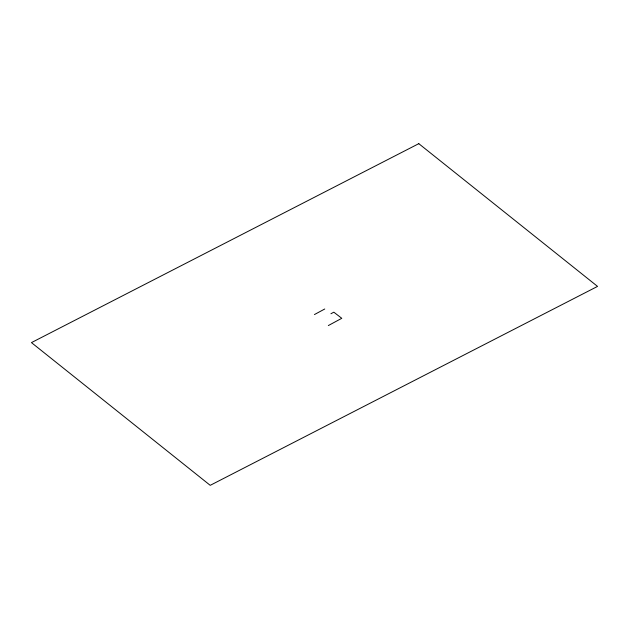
<?xml version="1.0" encoding="UTF-8"?>
<svg xmlns="http://www.w3.org/2000/svg" width="629" height="629" viewBox="0 0 629 629"><rect width="100%" height="100%" fill="white"/><g stroke="black" fill="none" stroke-linecap="round" stroke-linejoin="round"><path stroke-width="0.94" d="M314.437 314.555L324.761 308.996M328.322 325.563L341.783 318.305L333.818 312.181L330.925 313.737M418.788 143.664L31.45 342.608L210.22 485.336L597.55 286.399L418.788 143.664"/></g></svg>
